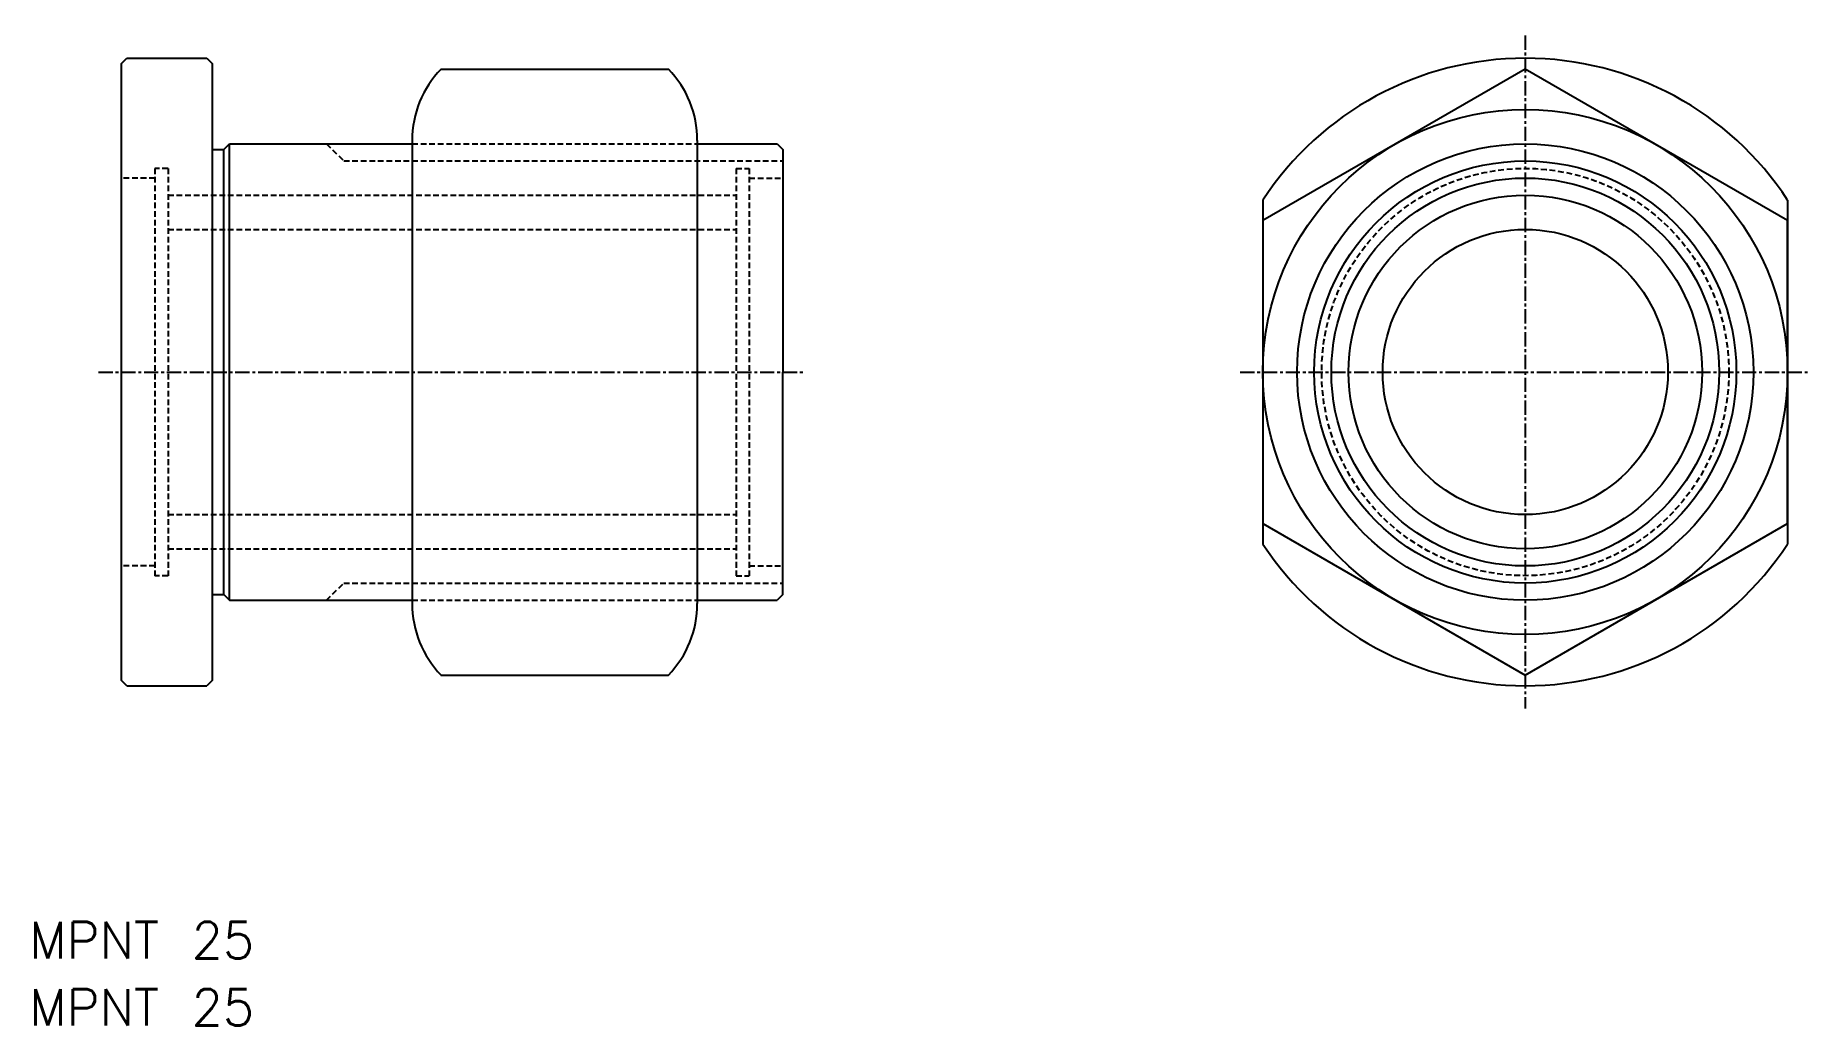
# Model space of a CAD drawing. Extents: x 991 to 1146, y -25 to 62.
import ezdxf

# ---------------------------------------------------------------- set-up
doc = ezdxf.new("R2010")
doc.units = 0
doc.linetypes.add('CENTER', pattern=[2, 1.25, -0.25, 0.25, -0.25])
doc.linetypes.add('DASHED', pattern=[0.75, 0.5, -0.25])
doc.layers.get('0').update_dxf_attribs({"linetype": 'CONTINUOUS'})
doc.layers.add('CENTER', color=1, linetype='CENTER')
doc.styles.get("Standard").update_dxf_attribs({"font": 'txt.shx', "bigfont": 'bigfont.shx'})

msp = doc.modelspace()

# ---------------------------------------------------------------- linework, layer by layer
at = {"color": 7, "linetype": 'CONTINUOUS'}
for p, q in [((998.36, 59.69), (998.86, 60.19)), ((998.36, 59.69), (998.36, 5.69)), ((998.86, 60.19), (1005.86, 60.19)), ((1005.86, 60.19), (1006.36, 59.69)), ((1006.36, 5.69), (1006.36, 59.69)), ((1026.39, 59.24), (1046.33, 59.24)), ((1023.86, 52.99), (1023.86, 12.39)), ((1048.86, 52.99), (1048.86, 12.39)), ((1006.36, 52.19), (1007.36, 52.19)), ((1007.36, 52.19), (1007.86, 52.69)), ((1007.36, 13.19), (1007.36, 52.19)), ((1007.86, 52.69), (1023.86, 52.69)), ((1007.86, 12.69), (1007.86, 52.69)), ((1048.86, 52.69), (1055.86, 52.69)), ((1055.86, 52.69), (1056.36, 52.19)), ((1056.36, 52.19), (1056.36, 32.69)), ((1098.44, 47.76), (1098.44, 17.61)), ((1144.44, 47.76), (1144.44, 17.61)), ((1056.36, 13.19), (1056.36, 32.69)), ((1006.36, 13.19), (1007.36, 13.19)), ((1007.36, 13.19), (1007.86, 12.69)), ((1007.86, 12.69), (1023.86, 12.69)), ((1048.86, 12.69), (1055.86, 12.69)), ((1056.36, 13.19), (1055.86, 12.69)), ((998.86, 5.19), (998.36, 5.69)), ((998.86, 5.19), (1005.86, 5.19)), ((1006.36, 5.69), (1005.86, 5.19)), ((1026.39, 6.13), (1046.33, 6.13))]:
    msp.add_line(p, q, dxfattribs=at)
at = {"color": 3, "linetype": 'DASHED'}
for p, q in [((1016.36, 52.69), (1017.86, 51.19)), ((1023.86, 52.69), (1048.86, 52.69)), ((1002.46, 50.54), (1001.31, 50.54)), ((1001.31, 50.54), (1001.31, 14.84)), ((1002.46, 50.54), (1002.46, 14.84)), ((1017.86, 51.19), (1056.36, 51.19)), ((1052.26, 50.54), (1053.41, 50.54)), ((1052.26, 50.54), (1052.26, 14.84)), ((1053.41, 50.54), (1053.41, 14.84)), ((1001.31, 49.69), (998.36, 49.69)), ((1053.41, 49.69), (1056.36, 49.69)), ((1002.46, 48.19), (1052.26, 48.19)), ((1002.46, 45.19), (1052.26, 45.19)), ((1002.46, 20.19), (1052.26, 20.19)), ((1002.46, 17.19), (1052.26, 17.19)), ((1001.31, 15.69), (998.36, 15.69)), ((1053.41, 15.69), (1056.36, 15.69)), ((1002.46, 14.84), (1001.31, 14.84)), ((1016.36, 12.69), (1017.86, 14.19)), ((1017.86, 14.19), (1056.36, 14.19)), ((1052.26, 14.84), (1053.41, 14.84)), ((1023.86, 12.69), (1048.86, 12.69))]:
    msp.add_line(p, q, dxfattribs=at)
at = {"color": 7, "linetype": 'CONTINUOUS'}
msp.add_lwpolyline([(1144.44, 45.96), (1121.44, 59.24), (1098.44, 45.96), (1098.44, 19.41), (1121.44, 6.13), (1144.44, 19.41)], close=True, dxfattribs=at)
for radius in [23, 20, 17, 15.5, 12.5]:
    msp.add_circle((1121.44, 32.69), radius, dxfattribs=at)
at = {"color": 3, "linetype": 'CONTINUOUS'}
msp.add_circle((1121.44, 32.69), 18.5, dxfattribs=at)
at = {"color": 3, "linetype": 'DASHED'}
msp.add_circle((1121.44, 32.69), 17.85, dxfattribs=at)
at = {"color": 7, "linetype": 'CONTINUOUS'}
for centre, radius, start, end in [((1032.86, 52.99), 9, 135.9452, 180), ((1039.86, 52.99), 9, 0, 44.0548), ((1121.44, 32.69), 27.5, 33.2419, 146.7581), ((1121.44, 32.69), 27.5, 213.2419, 326.7581), ((1032.86, 12.39), 9, 180, 224.0548), ((1039.86, 12.39), 9, 315.9452, 360)]:
    msp.add_arc(centre, radius, start, end, dxfattribs=at)
at = {"layer": 'CENTER', "color": 1, "linetype": 'CENTER'}
for p, q in [((1121.44, 62.19), (1121.44, 3.19)), ((996.36, 32.69), (1058.36, 32.69)), ((1096.44, 32.69), (1146.44, 32.69))]:
    msp.add_line(p, q, dxfattribs=at)

# ---------------------------------------------------------------- texts
at = {"color": 7, "linetype": 'CONTINUOUS'}
for p in [(990.29, -18.71), (990.29, -24.59)]:
    msp.add_text('MPNT 25', height=3.2, dxfattribs=at).set_placement(p)

doc.saveas('drawing.dxf')
